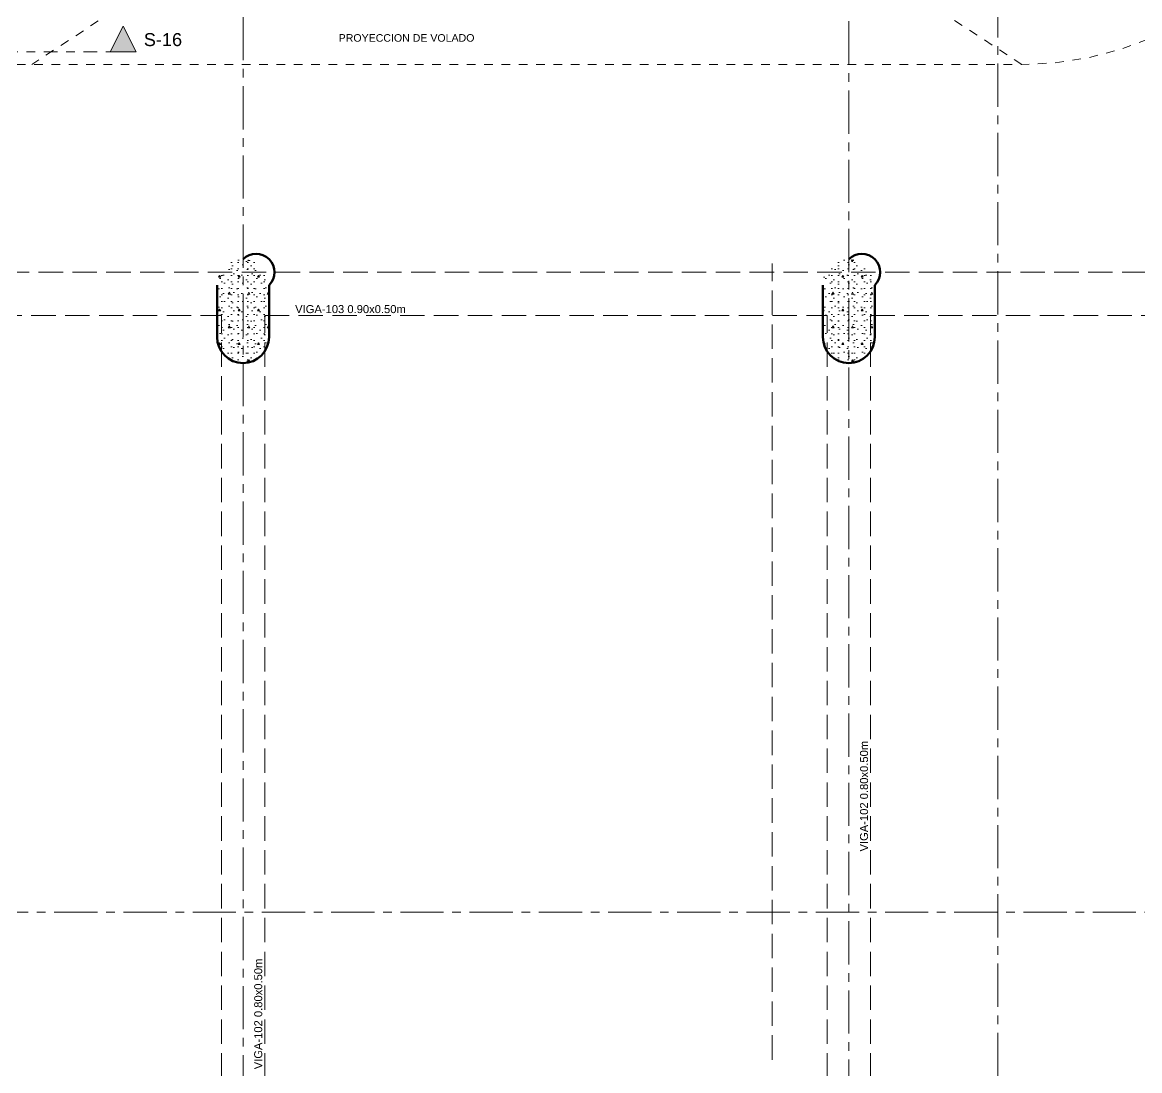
# Model space of a CAD drawing. Header units: inches. Extents: x 2704.1 to 2801.6, y 2415.6 to 2497.
# Drawn here: x 2740.63 to 2753.54, y 2433.56 to 2445.67 of the extents above; entities that cross this region are included whole.
import ezdxf

# ---------------------------------------------------------------- set-up
doc = ezdxf.new("R2010")
doc.units = ezdxf.units.IN
for name, pattern in [('Hidden Line', [0.391222, 0.282222, -0.109]), ('Oculto', [0.15875, 0.105833, -0.052917]), ('Punto & Raya', [0.65, 0.5, -0.075, 0, -0.075]), ('Punto & Rayas', [0.335139, 0.15875, -0.088194, 0, -0.088194]), ('Rayas', [0.1, 0.05, -0.05])]:
    doc.linetypes.add(name, pattern=pattern)
for name, color, linetype in [('02 _ ARQ _ ALB _ Ejes Generales', 7, 'Continuous'), ('08 _ STR _ EXT _ 06 Columnas', 7, 'Continuous'), ('08 _ STR _ EXT _ 07 Losa Aligerada', 7, 'Continuous'), ('08 _ STR _ EXT _ 09 Vigas', 7, 'Continuous'), ('08 _ STR _ EXT _ 10 Vereda Exterior', 7, 'Continuous'), ('Dibujo 2D - General', 7, 'Continuous'), ('Marcador - Secciones', 251, 'Continuous'), ('Notas - Etiquetas', 251, 'Continuous')]:
    doc.layers.add(name, color=color, linetype=linetype)
doc.styles.add('Estilo_Generado_3', font='arial.ttf')
doc.styles.add('Estilo_Generado_4', font='swisse.ttf')
pattern_1 = [(0, (2712.85563, 2425.38577), (0, 0.3897114), [0.024375, -0.200625]), (0, (2712.96813, 2425.58063), (0, 0.3897114), [0.024375, -0.200625]), (60, (2712.85563, 2425.38577), (-0.3375, 0.1948557), [0.024375, -0.200625]), (60, (2713.08063, 2425.38577), (-0.3375, 0.1948557), [0.024375, -0.200625]), (120, (2712.88, 2425.38577), (0.3375, 0.1948557), [0.024375, -0.200625]), (120, (2713.105, 2425.38577), (0.3375, 0.1948557), [0.024375, -0.200625]), (0, (2712.85563, 2425.42327), (0, 0.075), [0, -0.075, 0, -0.1125]), (45, (2712.89313, 2425.42327), (-0.05303301, 0.05303301), [0, -0.05625, 0, -0.09375])]

msp = doc.modelspace()

# ---------------------------------------------------------------- hatches: boundary and pattern name
at = {"layer": '08 _ STR _ EXT _ 06 Columnas', "linetype": 'Continuous', "lineweight": 9}
h = msp.add_hatch(dxfattribs=at)
h.set_pattern_fill('HORMIGÓN_EN_MASA_0002', style=0, pattern_type=2)
h.set_pattern_definition(pattern_1)
h.paths.add_polyline_path([(2742.876, 2442.636), (2742.876, 2442.036, 0.414213), (2743.176, 2441.736, 0.414214), (2743.476, 2442.036), (2743.476, 2442.636, 0.414214), (2743.176, 2442.936, 0.414214)])
h = msp.add_hatch(dxfattribs=at)
h.set_pattern_fill('HORMIGÓN_EN_MASA_0002', style=0, pattern_type=2)
h.set_pattern_definition(pattern_1)
h.paths.add_polyline_path([(2749.876, 2442.636), (2749.876, 2442.036, 0.414213), (2750.176, 2441.736, 0.414214), (2750.476, 2442.036), (2750.476, 2442.636, 0.414214), (2750.176, 2442.936, 0.414214)])
at = {"layer": '08 _ STR _ EXT _ 10 Vereda Exterior', "linetype": 'Continuous', "lineweight": 13}
h = msp.add_hatch(dxfattribs=at)
h.set_pattern_fill('RETÍCULA_100X100_0002', color=251, style=0, pattern_type=2)
h.set_pattern_definition([(360, (2716.613, 2443.6885), (0, 2.53199), []), (90, (2716.613, 2443.6885), (-3.6, 0), [])])
h.paths.add_polyline_path([(2715.026, 2429.007), (2717.147, 2426.886), (2722.176, 2426.886), (2722.176, 2431.886), (2753.376, 2431.886), (2753.376, 2426.886), (2765.776, 2426.886), (2765.776, 2444.472), (2764.426, 2444.472), (2764.426, 2432.586), (2721.926, 2432.586), (2721.926, 2433.236), (2719.376, 2433.236, -0.414214), (2719.126, 2433.486), (2719.126, 2434.236, -0.414213), (2719.376, 2434.486), (2721.926, 2434.486), (2721.926, 2437.386), (2719.376, 2437.386, -0.414214), (2719.126, 2437.636), (2719.126, 2438.386, -0.414213), (2719.376, 2438.636), (2721.926, 2438.636), (2721.926, 2441.536), (2719.376, 2441.536, -0.414214), (2719.126, 2441.786), (2719.126, 2442.536, -0.414213), (2719.376, 2442.786), (2721.626, 2442.786), (2721.626, 2446.436), (2715.026, 2446.436)])
at = {"layer": 'Marcador - Secciones', "linetype": 'Continuous', "lineweight": 20}
msp.add_hatch(color=152, dxfattribs=at).paths.add_polyline_path([(2741.939, 2445.331), (2741.789, 2445.631), (2741.639, 2445.331)])

# ---------------------------------------------------------------- linework, layer by layer
at = {"layer": '02 _ ARQ _ ALB _ Ejes Generales', "color": 251, "linetype": 'Punto & Raya', "lineweight": 13}
for p, q in [((2750.176, 2471.286), (2750.176, 2427.436)), ((2743.176, 2428.436), (2743.176, 2470.286))]:
    msp.add_line(p, q, dxfattribs=at)
at = {"layer": '08 _ STR _ EXT _ 06 Columnas', "color": 7, "linetype": 'Continuous', "lineweight": 60, "flags": 128}
for points in [[(2742.876, 2442.636), (2742.876, 2442.036, 1), (2743.476, 2442.036), (2743.476, 2442.636, 1), (2743.176, 2442.936, 0.414214)], [(2749.876, 2442.636), (2749.876, 2442.036, 1), (2750.476, 2442.036), (2750.476, 2442.636, 1), (2750.176, 2442.936, 0.414214)]]:
    msp.add_lwpolyline(points, format="xyb", dxfattribs=at)
at = {"layer": '08 _ STR _ EXT _ 07 Losa Aligerada', "color": 254, "linetype": 'Rayas', "lineweight": 18, "flags": 128}
msp.add_lwpolyline([(2738.381, 2445.186, -0.137981), (2736.426, 2445.736), (2736.426, 2447.736), (2736.426, 2450.136), (2736.426, 2452.136, -0.137981), (2738.381, 2452.686), (2752.176, 2452.686, -1), (2752.176, 2445.186)], format="xyb", close=True, dxfattribs=at)
at = {"layer": '08 _ STR _ EXT _ 09 Vigas', "color": 251, "linetype": 'Hidden Line', "lineweight": 13}
for p, q in [((2749.29, 2433.685, 7756.38), (2749.29, 2442.885, 7756.38)), ((2722.426, 2442.786), (2763.926, 2442.786)), ((2736.426, 2442.286), (2742.926, 2442.286)), ((2742.926, 2433.086), (2742.926, 2442.286)), ((2743.426, 2442.286), (2749.926, 2442.286)), ((2743.426, 2433.086), (2743.426, 2442.286)), ((2749.926, 2433.086), (2749.926, 2442.286)), ((2750.426, 2442.286), (2756.926, 2442.286)), ((2750.426, 2433.086), (2750.426, 2442.286))]:
    msp.add_line(p, q, dxfattribs=at)
at = {"layer": 'Dibujo 2D - General', "color": 252, "linetype": 'Oculto', "lineweight": 13}
for p, q in [((2752.176, 2452.686), (2740.734, 2445.186)), ((2752.176, 2445.186), (2740.734, 2452.686))]:
    msp.add_line(p, q, dxfattribs=at)
at = {"layer": 'Marcador - Secciones', "color": 251, "linetype": 'Punto & Raya', "lineweight": 13}
for p, q in [((2751.898, 2471.597), (2751.898, 2426.274)), ((2717.794, 2435.388), (2759.206, 2435.388))]:
    msp.add_line(p, q, dxfattribs=at)
at = {"layer": 'Marcador - Secciones', "color": 251, "linetype": 'Punto & Rayas', "lineweight": 13}
msp.add_line((2735.369, 2445.331), (2741.639, 2445.331), dxfattribs=at)
at = {"layer": 'Marcador - Secciones', "color": 152, "linetype": 'Continuous', "lineweight": 20, "flags": 128}
msp.add_lwpolyline([(2741.939, 2445.331), (2741.639, 2445.331), (2741.789, 2445.631)], close=True, dxfattribs=at)

# ---------------------------------------------------------------- texts
at = {"layer": 'Marcador - Secciones', "color": 152, "lineweight": 20, "insert": (2742.029, 2445.397), "char_height": 0.15, "attachment_point": 7, "style": 'Estilo_Generado_3'}
msp.add_mtext('\\A1;{\\pql;\\pt0;\\fArial|b0|i0|c0|p34;S-16}', dxfattribs=at)
at = {"layer": 'Notas - Etiquetas', "color": 8, "linetype": 'Continuous', "lineweight": 35, "insert": (2744.281, 2445.493), "char_height": 0.0875, "attachment_point": 4, "style": 'Estilo_Generado_4'}
msp.add_mtext('\\A1;{\\pql;\\fSwis721 Ex BT|b0|i0|c0|p34;PROYECCION DE VOLADO}', dxfattribs=at)
at = {"layer": 'Notas - Etiquetas', "color": 8, "linetype": 'Continuous', "lineweight": 13, "insert": (2743.778, 2442.312), "char_height": 0.0925, "attachment_point": 7, "style": 'Estilo_Generado_4'}
msp.add_mtext('\\A1;{\\pql;\\fSwis721 Ex BT|b0|i0|c0|p34;VIGA-103\\fSwis721 Ex BT|b0|i0|c0|p34; \\fSwis721 Ex BT|b0|i0|c0|p34;0.90\\fSwis721 Ex BT|b0|i0|c0|p34;x\\fSwis721 Ex BT|b0|i0|c0|p34;0.50\\fSwis721 Ex BT|b0|i0|c0|p34;m}', dxfattribs=at)
at = {"layer": 'Notas - Etiquetas', "color": 8, "linetype": 'Continuous', "lineweight": 13, "char_height": 0.0925, "attachment_point": 7, "rotation": 90, "style": 'Estilo_Generado_4'}
for insert in [(2750.399, 2436.091), (2743.399, 2433.574)]:
    msp.add_mtext('\\A1;{\\pql;\\fSwis721 Ex BT|b0|i0|c0|p34;VIGA-102\\fSwis721 Ex BT|b0|i0|c0|p34; \\fSwis721 Ex BT|b0|i0|c0|p34;0.80\\fSwis721 Ex BT|b0|i0|c0|p34;x\\fSwis721 Ex BT|b0|i0|c0|p34;0.50\\fSwis721 Ex BT|b0|i0|c0|p34;m}', dxfattribs=dict(at, insert=insert))

doc.saveas('drawing.dxf')
